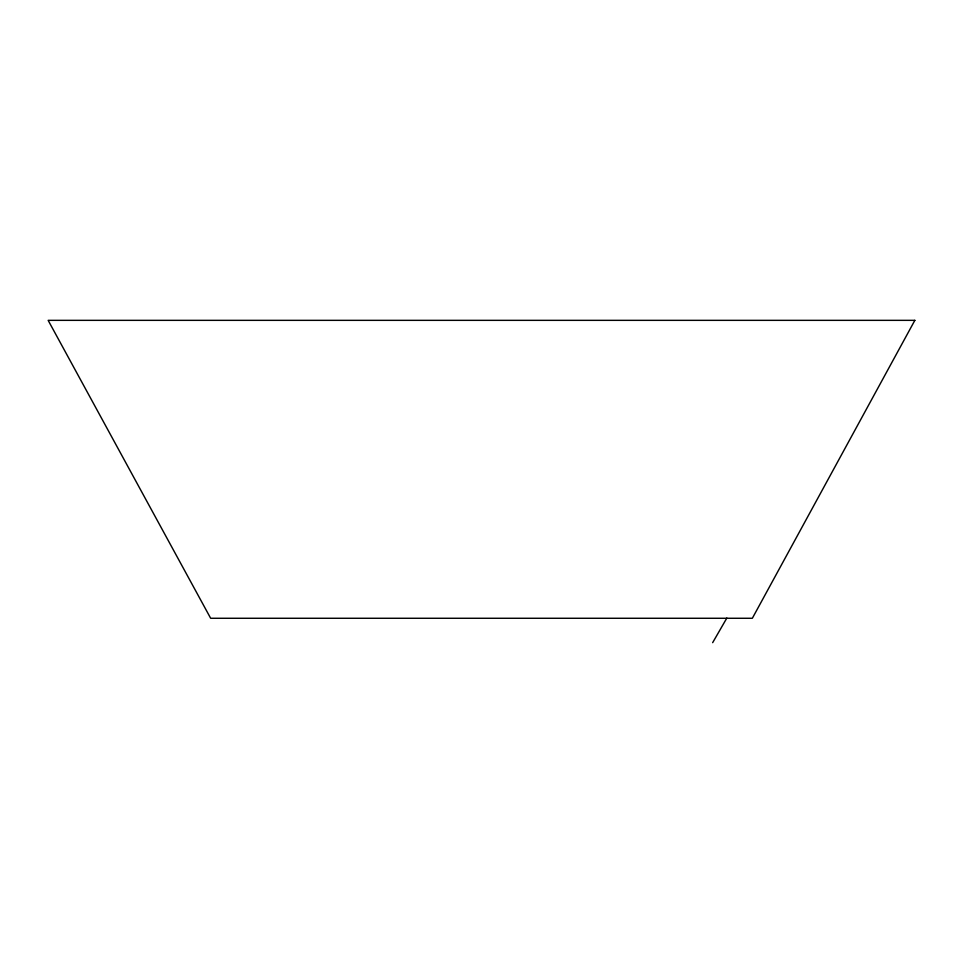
<?xml version="1.0" encoding="UTF-8"?>
<svg xmlns="http://www.w3.org/2000/svg" width="963" height="963" viewBox="0 0 963 963"><rect width="100%" height="100%" fill="white"/><g stroke="black" fill="none" stroke-linecap="round" stroke-linejoin="round"><path stroke-width="1.44" d="M712.656 642.658L726.836 618.065M914.85 320.342L752.344 618.27L210.656 618.27L48.15 320.342L914.85 320.342"/></g></svg>
